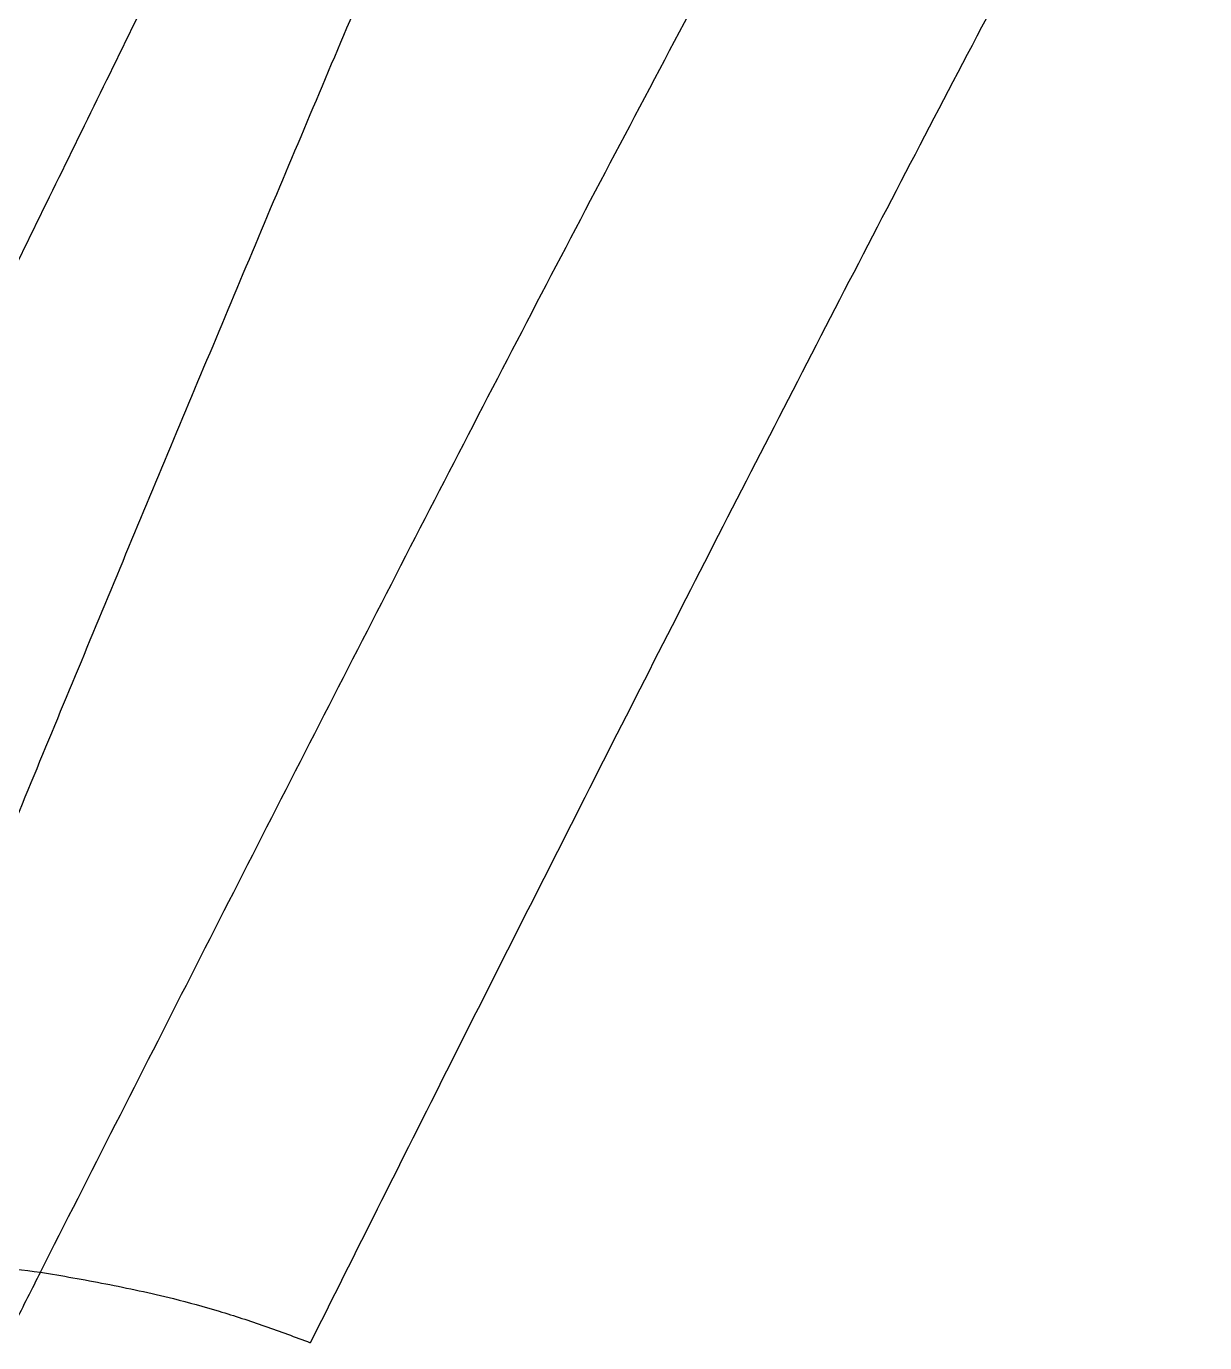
# Model space of a CAD drawing. Extents: x 400 to 501, y 484 to 634.
# Drawn here: x 462.26 to 467.12, y 569.53 to 574.96 of the extents above; entities that cross this region are included whole.
import ezdxf

# ---------------------------------------------------------------- set-up
doc = ezdxf.new("R2010")
doc.units = 0
doc.header["$MEASUREMENT"] = 0
doc.layers.add('DIM', color=3, linetype='Continuous')
doc.layers.add('GEOMETRY', color=3, linetype='Continuous', lineweight=25)

# ---------------------------------------------------------------- blocks, each defined once
blk = doc.blocks.new('2026 GRANDEE')
at = {"layer": 'GEOMETRY', "ltscale": 16}
for points, knots in [([(11.8899, -27.0191), (12.0968, -26.6119), (12.5106, -25.7977), (13.1394, -24.5657), (13.7759, -23.3296), (14.4242, -22.0926), (15.0866, -20.8583), (15.5507, -20.0459), (15.7827, -19.6398)], [0, 0, 0, 0, 0.1667417, 0.3334733, 0.5001612, 0.6668196, 0.8334331, 1, 1, 1, 1]), ([(16.6974, -20.158), (16.4819, -20.557), (16.0507, -21.3551), (15.4215, -22.5558), (14.8022, -23.7548), (14.1931, -24.9491), (13.5927, -26.1367), (13.2004, -26.9193), (13.0042, -27.3106)], [0, 0, 0, 0, 0.166569, 0.333183, 0.499842, 0.666529, 0.833259, 1, 1, 1, 1]), ([(11.06, -26.9225), (11.1867, -26.6137), (11.4402, -25.9958), (11.8264, -25.0585), (12.2176, -24.1151), (12.6143, -23.1657), (13.0156, -22.2122), (13.2867, -21.5739), (13.4223, -21.2548)], [0, 0, 0, 0, 0.166544, 0.333162, 0.499798, 0.666445, 0.833237, 1, 1, 1, 1]), ([(9.8659, -26.7872), (10.0015, -26.5082), (10.2729, -25.95), (10.6865, -25.1069), (11.1028, -24.2598), (11.5213, -23.4085), (11.9409, -22.5539), (12.2208, -21.982), (12.3608, -21.6961)], [0, 0, 0, 0, 0.166543, 0.333161, 0.499798, 0.666445, 0.833237, 1, 1, 1, 1]), ([(11.06, -26.9225), (11.1985, -26.9391), (11.4759, -26.9723), (11.7518, -27.0035), (11.8899, -27.0191)], [0, 0, 0, 0, 0.499125, 1, 1, 1, 1]), ([(11.8899, -27.0191), (11.8544, -27.0891), (11.7837, -27.2286), (11.6757, -27.4445), (11.5685, -27.6611), (11.4638, -27.8756), (11.3637, -28.0834), (11.2707, -28.279), (11.186, -28.4601), (11.1383, -28.5641), (11.1143, -28.6163)], [0, 0, 0, 0, 0.125782, 0.250465, 0.374039, 0.497545, 0.621601, 0.746321, 0.87237, 1, 1, 1, 1]), ([(11.89, -27.0191), (11.9794, -27.0346), (12.1588, -27.0658), (12.4053, -27.118), (12.6269, -27.1787), (12.8167, -27.2409), (12.9417, -27.2874), (13.0042, -27.3106)], [0, 0, 0, 0, 0.2510425, 0.5038837, 0.6702831, 0.8351789, 1, 1, 1, 1])]:
    blk.add_open_spline(points, degree=3, knots=knots, dxfattribs=at)

msp = doc.modelspace()

# ---------------------------------------------------------------- block references
at = {"layer": 'DIM'}
msp.add_blockref('2026 GRANDEE', (450.4248, 596.8403), dxfattribs=at)

doc.saveas('drawing.dxf')
